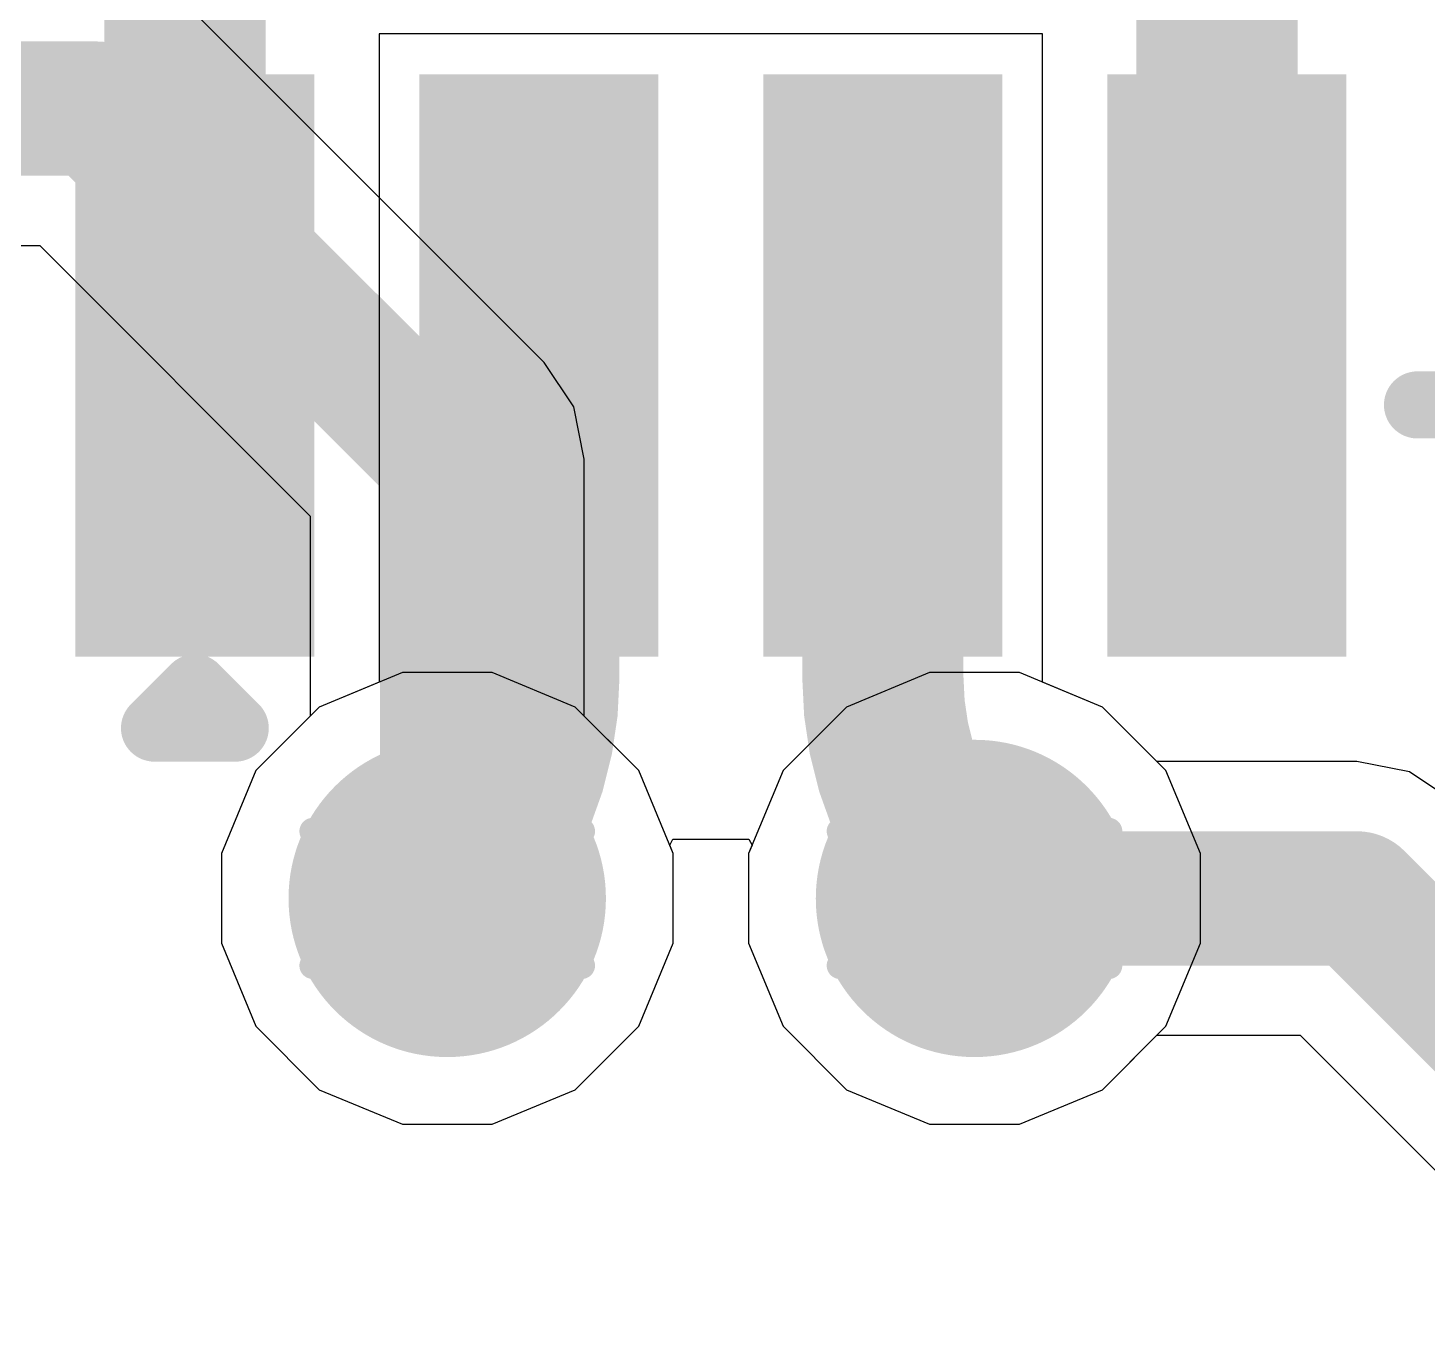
# Model space of a CAD drawing. Header units: inches. Extents: x -0.2 to 15.8, y 0 to 3.5.
# Drawn here: x 1.5779 to 1.6821, y 1.2754 to 1.372 of the extents above; entities that cross this region are included whole.
import ezdxf

# ---------------------------------------------------------------- set-up
doc = ezdxf.new("R2010")
doc.units = ezdxf.units.IN
doc.header["$MEASUREMENT"] = 0
for name, color, linetype in [('Bottom Layer', 5, 'Continuous'), ('Drill Drawing', 1, 'Continuous'), ('Signal_1', 16, 'Continuous'), ('Signal_2', 76, 'Continuous'), ('Top Layer', 1, 'Continuous'), ('Top Overlay', 2, 'Continuous'), ('Top Solder', 216, 'Continuous'), ('Via Holes', 16, 'Continuous')]:
    doc.layers.add(name, color=color, linetype=linetype)

msp = doc.modelspace()

# ---------------------------------------------------------------- hatches: boundary and pattern name
at = {"layer": 'Bottom Layer'}
h = msp.add_hatch(color=5, dxfattribs=at)
edge = h.paths.add_edge_path()
edge.add_arc((1.6091, 1.3072), 0.01181, 0, 360)
h = msp.add_hatch(color=5, dxfattribs=at)
edge = h.paths.add_edge_path()
edge.add_arc((1.64834, 1.3072), 0.01181, 0, 360)
at = {"layer": 'Signal_1'}
h = msp.add_hatch(color=16, dxfattribs=at)
edge = h.paths.add_edge_path()
edge.add_arc((1.6091, 1.3072), 0.01181, 0, 360)
h = msp.add_hatch(color=16, dxfattribs=at)
edge = h.paths.add_edge_path()
edge.add_arc((1.64834, 1.3072), 0.01181, 0, 360)
at = {"layer": 'Signal_2'}
h = msp.add_hatch(color=76, dxfattribs=at)
edge = h.paths.add_edge_path()
edge.add_arc((1.6091, 1.3072), 0.01181, 0, 360)
h = msp.add_hatch(color=76, dxfattribs=at)
edge = h.paths.add_edge_path()
edge.add_arc((1.64834, 1.3072), 0.01181, 0, 360)
at = {"layer": 'Top Layer'}
for points in [[(1.58343, 1.36656), (1.59721, 1.36656), (1.59721, 1.32719), (1.58343, 1.32719)], [(1.60903, 1.36656), (1.62281, 1.36656), (1.62281, 1.32719), (1.60903, 1.32719)], [(1.63463, 1.36656), (1.64841, 1.36656), (1.64841, 1.32719), (1.63463, 1.32719)], [(1.66023, 1.36656), (1.67401, 1.36656), (1.67401, 1.32719), (1.66023, 1.32719)]]:
    msp.add_hatch(color=1, dxfattribs=at).paths.add_polyline_path(points)
h = msp.add_hatch(color=1, dxfattribs=at)
edge = h.paths.add_edge_path()
edge.add_arc((1.6091, 1.3072), 0.01181, 0, 360)
h = msp.add_hatch(color=1, dxfattribs=at)
edge = h.paths.add_edge_path()
edge.add_arc((1.64834, 1.3072), 0.01181, 0, 360)
at = {"layer": 'Top Solder'}
for points in [[(1.58143, 1.36856), (1.59921, 1.36856), (1.59921, 1.32519), (1.58143, 1.32519)], [(1.60703, 1.36856), (1.62481, 1.36856), (1.62481, 1.32519), (1.60703, 1.32519)], [(1.63263, 1.36856), (1.65041, 1.36856), (1.65041, 1.32519), (1.63263, 1.32519)], [(1.65823, 1.36856), (1.67601, 1.36856), (1.67601, 1.32519), (1.65823, 1.32519)]]:
    msp.add_hatch(color=216, dxfattribs=at).paths.add_polyline_path(points)
at = {"layer": 'Via Holes'}
h = msp.add_hatch(color=7, dxfattribs=at)
edge = h.paths.add_edge_path()
edge.add_arc((1.6091, 1.3072), 0.00591, 0, 360)
h = msp.add_hatch(color=7, dxfattribs=at)
edge = h.paths.add_edge_path()
edge.add_arc((1.64834, 1.3072), 0.00591, 0, 360)

# ---------------------------------------------------------------- linework, layer by layer
at = {"layer": 'Bottom Layer'}
for p, q in [((1.60576, 1.32401), (1.59958, 1.32145)), ((1.61245, 1.32401), (1.60576, 1.32401)), ((1.61863, 1.32145), (1.61245, 1.32401)), ((1.645, 1.32401), (1.63882, 1.32145)), ((1.65169, 1.32401), (1.645, 1.32401)), ((1.65787, 1.32145), (1.65169, 1.32401)), ((1.59958, 1.32145), (1.59485, 1.31672)), ((1.62336, 1.31672), (1.61863, 1.32145)), ((1.63882, 1.32145), (1.63409, 1.31672)), ((1.66259, 1.31672), (1.65787, 1.32145)), ((1.59485, 1.31672), (1.59229, 1.31055)), ((1.62592, 1.31055), (1.62336, 1.31672)), ((1.63409, 1.31672), (1.63153, 1.31055)), ((1.66515, 1.31055), (1.66259, 1.31672)), ((1.59229, 1.31055), (1.59229, 1.30386)), ((1.62592, 1.30386), (1.62592, 1.31055)), ((1.63153, 1.31055), (1.63153, 1.30386)), ((1.66515, 1.30386), (1.66515, 1.31055)), ((1.59229, 1.30386), (1.59485, 1.29768)), ((1.62336, 1.29768), (1.62592, 1.30386)), ((1.63153, 1.30386), (1.63409, 1.29768)), ((1.66259, 1.29768), (1.66515, 1.30386)), ((1.59485, 1.29768), (1.59958, 1.29295)), ((1.61863, 1.29295), (1.62336, 1.29768)), ((1.63409, 1.29768), (1.63882, 1.29295)), ((1.65787, 1.29295), (1.66259, 1.29768)), ((1.59958, 1.29295), (1.60576, 1.29039)), ((1.61245, 1.29039), (1.61863, 1.29295)), ((1.63882, 1.29295), (1.645, 1.29039)), ((1.65169, 1.29039), (1.65787, 1.29295)), ((1.60576, 1.29039), (1.61245, 1.29039)), ((1.645, 1.29039), (1.65169, 1.29039))]:
    msp.add_line(p, q, dxfattribs=at)
at = {"layer": 'Drill Drawing'}
for points in [[(1.6041, 1.3122, 0.002, 0.002, 0), (1.6091, 1.3172, 0.002, 0.002, 0)], [(1.6091, 1.3172, 0.002, 0.002, 0), (1.6141, 1.3122, 0.002, 0.002, 0)], [(1.64334, 1.3122, 0.002, 0.002, 0), (1.64834, 1.3172, 0.002, 0.002, 0)], [(1.64834, 1.3172, 0.002, 0.002, 0), (1.65334, 1.3122, 0.002, 0.002, 0)], [(1.5991, 1.3122, 0.002, 0.002, 0), (1.6041, 1.3072, 0.002, 0.002, 0)], [(1.5991, 1.3122, 0.002, 0.002, 0), (1.6041, 1.3122, 0.002, 0.002, 0)], [(1.6141, 1.3122, 0.002, 0.002, 0), (1.6191, 1.3122, 0.002, 0.002, 0)], [(1.6141, 1.3072, 0.002, 0.002, 0), (1.6191, 1.3122, 0.002, 0.002, 0)], [(1.63834, 1.3122, 0.002, 0.002, 0), (1.64334, 1.3072, 0.002, 0.002, 0)], [(1.63834, 1.3122, 0.002, 0.002, 0), (1.64334, 1.3122, 0.002, 0.002, 0)], [(1.65334, 1.3122, 0.002, 0.002, 0), (1.65834, 1.3122, 0.002, 0.002, 0)], [(1.65334, 1.3072, 0.002, 0.002, 0), (1.65834, 1.3122, 0.002, 0.002, 0)], [(1.5991, 1.3022, 0.002, 0.002, 0), (1.6041, 1.3072, 0.002, 0.002, 0)], [(1.6141, 1.3072, 0.002, 0.002, 0), (1.6191, 1.3022, 0.002, 0.002, 0)], [(1.63834, 1.3022, 0.002, 0.002, 0), (1.64334, 1.3072, 0.002, 0.002, 0)], [(1.65334, 1.3072, 0.002, 0.002, 0), (1.65834, 1.3022, 0.002, 0.002, 0)], [(1.5991, 1.3022, 0.002, 0.002, 0), (1.6041, 1.3022, 0.002, 0.002, 0)], [(1.6041, 1.3022, 0.002, 0.002, 0), (1.6091, 1.2972, 0.002, 0.002, 0)], [(1.6091, 1.2972, 0.002, 0.002, 0), (1.6141, 1.3022, 0.002, 0.002, 0)], [(1.6141, 1.3022, 0.002, 0.002, 0), (1.6191, 1.3022, 0.002, 0.002, 0)], [(1.63834, 1.3022, 0.002, 0.002, 0), (1.64334, 1.3022, 0.002, 0.002, 0)], [(1.64334, 1.3022, 0.002, 0.002, 0), (1.64834, 1.2972, 0.002, 0.002, 0)], [(1.64834, 1.2972, 0.002, 0.002, 0), (1.65334, 1.3022, 0.002, 0.002, 0)], [(1.65334, 1.3022, 0.002, 0.002, 0), (1.65834, 1.3022, 0.002, 0.002, 0)]]:
    msp.add_lwpolyline(points, format="xyseb", dxfattribs=at)
for points in [[(1.6086, 1.3172, 0.001, 0.001, 1), (1.6096, 1.3172, 0.001, 0.001, 1)], [(1.6086, 1.3172, 0.001, 0.001, 1), (1.6096, 1.3172, 0.001, 0.001, 1)], [(1.64784, 1.3172, 0.001, 0.001, 1), (1.64884, 1.3172, 0.001, 0.001, 1)], [(1.64784, 1.3172, 0.001, 0.001, 1), (1.64884, 1.3172, 0.001, 0.001, 1)], [(1.5986, 1.3122, 0.001, 0.001, 1), (1.5996, 1.3122, 0.001, 0.001, 1)], [(1.5986, 1.3122, 0.001, 0.001, 1), (1.5996, 1.3122, 0.001, 0.001, 1)], [(1.6036, 1.3122, 0.001, 0.001, 1), (1.6046, 1.3122, 0.001, 0.001, 1)], [(1.6036, 1.3122, 0.001, 0.001, 1), (1.6046, 1.3122, 0.001, 0.001, 1)], [(1.6136, 1.3122, 0.001, 0.001, 1), (1.6146, 1.3122, 0.001, 0.001, 1)], [(1.6136, 1.3122, 0.001, 0.001, 1), (1.6146, 1.3122, 0.001, 0.001, 1)], [(1.6186, 1.3122, 0.001, 0.001, 1), (1.6196, 1.3122, 0.001, 0.001, 1)], [(1.6186, 1.3122, 0.001, 0.001, 1), (1.6196, 1.3122, 0.001, 0.001, 1)], [(1.63784, 1.3122, 0.001, 0.001, 1), (1.63884, 1.3122, 0.001, 0.001, 1)], [(1.63784, 1.3122, 0.001, 0.001, 1), (1.63884, 1.3122, 0.001, 0.001, 1)], [(1.64284, 1.3122, 0.001, 0.001, 1), (1.64384, 1.3122, 0.001, 0.001, 1)], [(1.64284, 1.3122, 0.001, 0.001, 1), (1.64384, 1.3122, 0.001, 0.001, 1)], [(1.65284, 1.3122, 0.001, 0.001, 1), (1.65384, 1.3122, 0.001, 0.001, 1)], [(1.65284, 1.3122, 0.001, 0.001, 1), (1.65384, 1.3122, 0.001, 0.001, 1)], [(1.65784, 1.3122, 0.001, 0.001, 1), (1.65884, 1.3122, 0.001, 0.001, 1)], [(1.65784, 1.3122, 0.001, 0.001, 1), (1.65884, 1.3122, 0.001, 0.001, 1)], [(1.6036, 1.3072, 0.001, 0.001, 1), (1.6046, 1.3072, 0.001, 0.001, 1)], [(1.6036, 1.3072, 0.001, 0.001, 1), (1.6046, 1.3072, 0.001, 0.001, 1)], [(1.6136, 1.3072, 0.001, 0.001, 1), (1.6146, 1.3072, 0.001, 0.001, 1)], [(1.6136, 1.3072, 0.001, 0.001, 1), (1.6146, 1.3072, 0.001, 0.001, 1)], [(1.64284, 1.3072, 0.001, 0.001, 1), (1.64384, 1.3072, 0.001, 0.001, 1)], [(1.64284, 1.3072, 0.001, 0.001, 1), (1.64384, 1.3072, 0.001, 0.001, 1)], [(1.65284, 1.3072, 0.001, 0.001, 1), (1.65384, 1.3072, 0.001, 0.001, 1)], [(1.65284, 1.3072, 0.001, 0.001, 1), (1.65384, 1.3072, 0.001, 0.001, 1)], [(1.5986, 1.3022, 0.001, 0.001, 1), (1.5996, 1.3022, 0.001, 0.001, 1)], [(1.5986, 1.3022, 0.001, 0.001, 1), (1.5996, 1.3022, 0.001, 0.001, 1)], [(1.6036, 1.3022, 0.001, 0.001, 1), (1.6046, 1.3022, 0.001, 0.001, 1)], [(1.6036, 1.3022, 0.001, 0.001, 1), (1.6046, 1.3022, 0.001, 0.001, 1)], [(1.6136, 1.3022, 0.001, 0.001, 1), (1.6146, 1.3022, 0.001, 0.001, 1)], [(1.6136, 1.3022, 0.001, 0.001, 1), (1.6146, 1.3022, 0.001, 0.001, 1)], [(1.6186, 1.3022, 0.001, 0.001, 1), (1.6196, 1.3022, 0.001, 0.001, 1)], [(1.6186, 1.3022, 0.001, 0.001, 1), (1.6196, 1.3022, 0.001, 0.001, 1)], [(1.63784, 1.3022, 0.001, 0.001, 1), (1.63884, 1.3022, 0.001, 0.001, 1)], [(1.63784, 1.3022, 0.001, 0.001, 1), (1.63884, 1.3022, 0.001, 0.001, 1)], [(1.64284, 1.3022, 0.001, 0.001, 1), (1.64384, 1.3022, 0.001, 0.001, 1)], [(1.64284, 1.3022, 0.001, 0.001, 1), (1.64384, 1.3022, 0.001, 0.001, 1)], [(1.65284, 1.3022, 0.001, 0.001, 1), (1.65384, 1.3022, 0.001, 0.001, 1)], [(1.65284, 1.3022, 0.001, 0.001, 1), (1.65384, 1.3022, 0.001, 0.001, 1)], [(1.65784, 1.3022, 0.001, 0.001, 1), (1.65884, 1.3022, 0.001, 0.001, 1)], [(1.65784, 1.3022, 0.001, 0.001, 1), (1.65884, 1.3022, 0.001, 0.001, 1)], [(1.6086, 1.2972, 0.001, 0.001, 1), (1.6096, 1.2972, 0.001, 0.001, 1)], [(1.6086, 1.2972, 0.001, 0.001, 1), (1.6096, 1.2972, 0.001, 0.001, 1)], [(1.64784, 1.2972, 0.001, 0.001, 1), (1.64884, 1.2972, 0.001, 0.001, 1)], [(1.64784, 1.2972, 0.001, 0.001, 1), (1.64884, 1.2972, 0.001, 0.001, 1)]]:
    msp.add_lwpolyline(points, format="xyseb", close=True, dxfattribs=at)
at = {"layer": 'Signal_1'}
for p, q in [((1.60576, 1.32401), (1.59958, 1.32145)), ((1.61245, 1.32401), (1.60576, 1.32401)), ((1.61863, 1.32145), (1.61245, 1.32401)), ((1.645, 1.32401), (1.63882, 1.32145)), ((1.65169, 1.32401), (1.645, 1.32401)), ((1.65787, 1.32145), (1.65169, 1.32401)), ((1.59958, 1.32145), (1.59485, 1.31672)), ((1.62336, 1.31672), (1.61863, 1.32145)), ((1.63882, 1.32145), (1.63409, 1.31672)), ((1.66259, 1.31672), (1.65787, 1.32145)), ((1.59485, 1.31672), (1.59229, 1.31055)), ((1.62592, 1.31055), (1.62336, 1.31672)), ((1.63409, 1.31672), (1.63153, 1.31055)), ((1.66515, 1.31055), (1.66259, 1.31672)), ((1.59229, 1.31055), (1.59229, 1.30386)), ((1.62592, 1.30386), (1.62592, 1.31055)), ((1.63153, 1.31055), (1.63153, 1.30386)), ((1.66515, 1.30386), (1.66515, 1.31055)), ((1.59229, 1.30386), (1.59485, 1.29768)), ((1.62336, 1.29768), (1.62592, 1.30386)), ((1.63153, 1.30386), (1.63409, 1.29768)), ((1.66259, 1.29768), (1.66515, 1.30386)), ((1.59485, 1.29768), (1.59958, 1.29295)), ((1.61863, 1.29295), (1.62336, 1.29768)), ((1.63409, 1.29768), (1.63882, 1.29295)), ((1.65787, 1.29295), (1.66259, 1.29768)), ((1.59958, 1.29295), (1.60576, 1.29039)), ((1.61245, 1.29039), (1.61863, 1.29295)), ((1.63882, 1.29295), (1.645, 1.29039)), ((1.65169, 1.29039), (1.65787, 1.29295)), ((1.60576, 1.29039), (1.61245, 1.29039)), ((1.645, 1.29039), (1.65169, 1.29039))]:
    msp.add_line(p, q, dxfattribs=at)
at = {"layer": 'Signal_2'}
for p, q in [((1.61631, 1.34711), (1.59021, 1.37321)), ((1.57143, 1.3558), (1.57878, 1.3558)), ((1.57878, 1.3558), (1.59891, 1.33567)), ((1.61852, 1.3438), (1.61631, 1.34711)), ((1.6193, 1.3399), (1.61852, 1.3438)), ((1.6193, 1.32078), (1.6193, 1.3399)), ((1.59891, 1.33567), (1.59891, 1.32078)), ((1.645, 1.32401), (1.63882, 1.32145)), ((1.65169, 1.32401), (1.645, 1.32401)), ((1.65787, 1.32145), (1.65169, 1.32401)), ((1.63882, 1.32145), (1.63409, 1.31672)), ((1.66192, 1.3174), (1.65787, 1.32145)), ((1.59891, 1.32078), (1.59485, 1.31672)), ((1.62336, 1.31672), (1.6193, 1.32078)), ((1.6768, 1.3174), (1.66192, 1.3174)), ((1.6807, 1.31662), (1.6768, 1.3174)), ((1.59485, 1.31672), (1.59229, 1.31055)), ((1.62592, 1.31055), (1.62336, 1.31672)), ((1.63409, 1.31672), (1.63153, 1.31055)), ((1.68401, 1.31441), (1.6807, 1.31662)), ((1.59229, 1.31055), (1.59229, 1.30386)), ((1.62592, 1.30386), (1.62592, 1.31055)), ((1.63153, 1.31055), (1.63153, 1.30386)), ((1.59229, 1.30386), (1.59485, 1.29768)), ((1.62336, 1.29768), (1.62592, 1.30386)), ((1.63153, 1.30386), (1.63409, 1.29768)), ((1.59485, 1.29768), (1.59958, 1.29295)), ((1.61863, 1.29295), (1.62336, 1.29768)), ((1.63409, 1.29768), (1.63882, 1.29295)), ((1.65787, 1.29295), (1.66192, 1.29701)), ((1.66192, 1.29701), (1.67258, 1.29701)), ((1.67258, 1.29701), (1.6968, 1.27278)), ((1.59958, 1.29295), (1.60576, 1.29039)), ((1.61245, 1.29039), (1.61863, 1.29295)), ((1.63882, 1.29295), (1.645, 1.29039)), ((1.65169, 1.29039), (1.65787, 1.29295)), ((1.60576, 1.29039), (1.61245, 1.29039)), ((1.645, 1.29039), (1.65169, 1.29039))]:
    msp.add_line(p, q, dxfattribs=at)
for points in [[(1.46, 1.366, 0.01, 0.01, 0), (1.583, 1.366, 0.01, 0.01, 0)], [(1.583, 1.366, 0.01, 0.01, 0), (1.6091, 1.3399, 0.01, 0.01, 0)], [(1.6091, 1.3072, 0.01, 0.01, 0), (1.6091, 1.3399, 0.01, 0.01, 0)], [(1.64834, 1.3072, 0.01, 0.01, 0), (1.6768, 1.3072, 0.01, 0.01, 0)], [(1.6768, 1.3072, 0.01, 0.01, 0), (1.707, 1.277, 0.01, 0.01, 0)]]:
    msp.add_lwpolyline(points, format="xyseb", dxfattribs=at)
for points in [[(1.5805, 1.366, 0.005, 0.005, 1), (1.5855, 1.366, 0.005, 0.005, 1)], [(1.5805, 1.366, 0.005, 0.005, 1), (1.5855, 1.366, 0.005, 0.005, 1)], [(1.6066, 1.3399, 0.005, 0.005, 1), (1.6116, 1.3399, 0.005, 0.005, 1)], [(1.6066, 1.3399, 0.005, 0.005, 1), (1.6116, 1.3399, 0.005, 0.005, 1)], [(1.6066, 1.3072, 0.005, 0.005, 1), (1.6116, 1.3072, 0.005, 0.005, 1)], [(1.64584, 1.3072, 0.005, 0.005, 1), (1.65084, 1.3072, 0.005, 0.005, 1)], [(1.6743, 1.3072, 0.005, 0.005, 1), (1.6793, 1.3072, 0.005, 0.005, 1)], [(1.6743, 1.3072, 0.005, 0.005, 1), (1.6793, 1.3072, 0.005, 0.005, 1)]]:
    msp.add_lwpolyline(points, format="xyseb", close=True, dxfattribs=at)
at = {"layer": 'Top Layer'}
for p, q in [((1.62463, 1.37156), (1.60403, 1.37156)), ((1.60403, 1.37156), (1.60403, 1.3233)), ((1.62963, 1.37156), (1.62463, 1.37156)), ((1.65341, 1.37156), (1.62963, 1.37156)), ((1.65341, 1.3233), (1.65341, 1.37156)), ((1.60403, 1.3233), (1.59958, 1.32145)), ((1.65787, 1.32145), (1.65341, 1.3233)), ((1.59958, 1.32145), (1.59485, 1.31672)), ((1.66259, 1.31672), (1.65787, 1.32145)), ((1.59485, 1.31672), (1.59229, 1.31055)), ((1.66515, 1.31055), (1.66259, 1.31672)), ((1.62566, 1.31116), (1.62589, 1.3116)), ((1.62592, 1.31055), (1.62566, 1.31116)), ((1.62589, 1.3116), (1.63155, 1.3116)), ((1.63179, 1.31116), (1.63153, 1.31055)), ((1.63155, 1.3116), (1.63179, 1.31116)), ((1.59229, 1.31055), (1.59229, 1.30386)), ((1.62592, 1.30386), (1.62592, 1.31055)), ((1.63153, 1.31055), (1.63153, 1.30386)), ((1.66515, 1.30386), (1.66515, 1.31055)), ((1.59229, 1.30386), (1.59485, 1.29768)), ((1.62336, 1.29768), (1.62592, 1.30386)), ((1.63153, 1.30386), (1.63409, 1.29768)), ((1.66259, 1.29768), (1.66515, 1.30386)), ((1.59485, 1.29768), (1.59958, 1.29295)), ((1.61863, 1.29295), (1.62336, 1.29768)), ((1.63409, 1.29768), (1.63882, 1.29295)), ((1.65787, 1.29295), (1.66259, 1.29768)), ((1.59958, 1.29295), (1.60576, 1.29039)), ((1.61245, 1.29039), (1.61863, 1.29295)), ((1.63882, 1.29295), (1.645, 1.29039)), ((1.65169, 1.29039), (1.65787, 1.29295)), ((1.60576, 1.29039), (1.61245, 1.29039)), ((1.645, 1.29039), (1.65169, 1.29039))]:
    msp.add_line(p, q, dxfattribs=at)
for points in [[(1.58958, 1.34688, 0.012, 0.012, 0), (1.58958, 1.38762, 0.012, 0.012, 0)], [(1.66638, 1.34688, 0.012, 0.012, 0), (1.66638, 1.38682, 0.012, 0.012, 0)], [(1.61592, 1.32366, 0.012, 0.012, 0), (1.61592, 1.34688, 0.012, 0.012, 0)], [(1.64152, 1.32366, 0.012, 0.012, 0), (1.64152, 1.34688, 0.012, 0.012, 0)], [(1.61592, 1.32366, 0.012, 0.012, -0.198912), (1.6091, 1.3072, 0.012, 0.012, 0)], [(1.64834, 1.3072, 0.012, 0.012, -0.198912), (1.64152, 1.32366, 0.012, 0.012, 0)]]:
    msp.add_lwpolyline(points, format="xyseb", dxfattribs=at)
for points in [[(1.58658, 1.34688, 0.006, 0.006, 1), (1.59258, 1.34688, 0.006, 0.006, 1)], [(1.61292, 1.34688, 0.006, 0.006, 1), (1.61892, 1.34688, 0.006, 0.006, 1)], [(1.63852, 1.34688, 0.006, 0.006, 1), (1.64452, 1.34688, 0.006, 0.006, 1)], [(1.66338, 1.34688, 0.006, 0.006, 1), (1.66938, 1.34688, 0.006, 0.006, 1)], [(1.61292, 1.32366, 0.006, 0.006, 1), (1.61892, 1.32366, 0.006, 0.006, 1)], [(1.61292, 1.32366, 0.006, 0.006, 1), (1.61892, 1.32366, 0.006, 0.006, 1)], [(1.63852, 1.32366, 0.006, 0.006, 1), (1.64452, 1.32366, 0.006, 0.006, 1)], [(1.63852, 1.32366, 0.006, 0.006, 1), (1.64452, 1.32366, 0.006, 0.006, 1)], [(1.6061, 1.3072, 0.006, 0.006, 1), (1.6121, 1.3072, 0.006, 0.006, 1)], [(1.64534, 1.3072, 0.006, 0.006, 1), (1.65134, 1.3072, 0.006, 0.006, 1)]]:
    msp.add_lwpolyline(points, format="xyseb", close=True, dxfattribs=at)
at = {"layer": 'Top Overlay'}
for points in [[(1.68131, 1.34394, 0.005, 0.005, 0), (1.71, 1.34394, 0.005, 0.005, 0)], [(1.58732, 1.31988, 0.005, 0.005, 0), (1.59032, 1.32288, 0.005, 0.005, 0)], [(1.59032, 1.32288, 0.005, 0.005, 0), (1.59332, 1.31988, 0.005, 0.005, 0)], [(1.58732, 1.31988, 0.005, 0.005, 0), (1.59332, 1.31988, 0.005, 0.005, 0)]]:
    msp.add_lwpolyline(points, format="xyseb", dxfattribs=at)
for points in [[(1.68006, 1.34394, 0.0025, 0.0025, 1), (1.68256, 1.34394, 0.0025, 0.0025, 1)], [(1.58907, 1.32288, 0.0025, 0.0025, 1), (1.59157, 1.32288, 0.0025, 0.0025, 1)], [(1.58907, 1.32288, 0.0025, 0.0025, 1), (1.59157, 1.32288, 0.0025, 0.0025, 1)], [(1.58607, 1.31988, 0.0025, 0.0025, 1), (1.58857, 1.31988, 0.0025, 0.0025, 1)], [(1.58607, 1.31988, 0.0025, 0.0025, 1), (1.58857, 1.31988, 0.0025, 0.0025, 1)], [(1.59207, 1.31988, 0.0025, 0.0025, 1), (1.59457, 1.31988, 0.0025, 0.0025, 1)], [(1.59207, 1.31988, 0.0025, 0.0025, 1), (1.59457, 1.31988, 0.0025, 0.0025, 1)]]:
    msp.add_lwpolyline(points, format="xyseb", close=True, dxfattribs=at)

doc.saveas('drawing.dxf')
